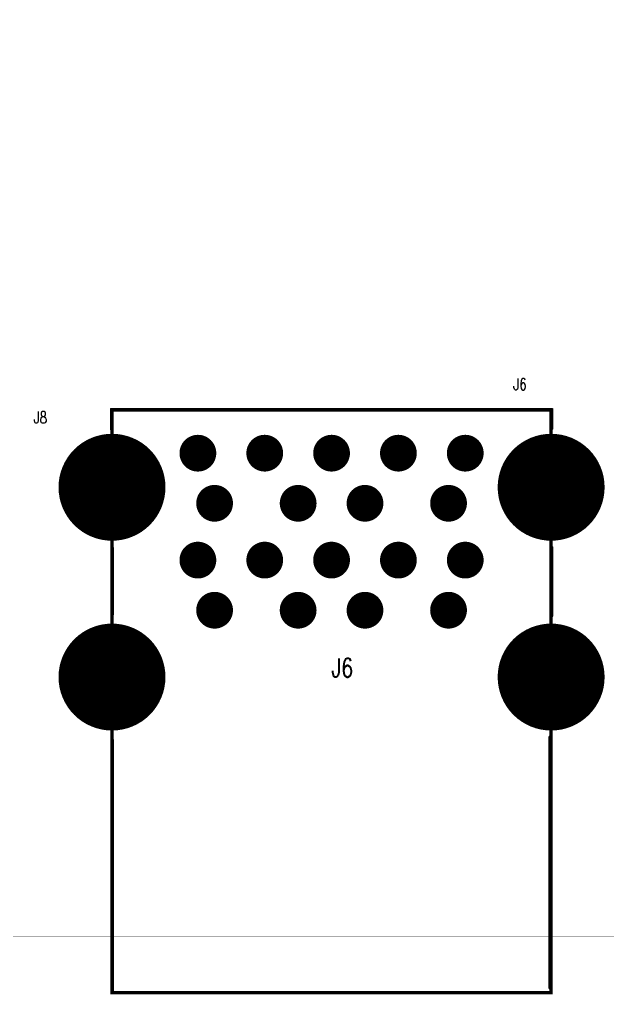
# Model space of a CAD drawing. Extents: x 0 to 100, y -2 to 79.
# Drawn here: x 33.3 to 50.89, y -1.75 to 27.43 of the extents above; entities that cross this region are included whole.
import ezdxf

# ---------------------------------------------------------------- set-up
doc = ezdxf.new("R2010")
doc.units = 0
doc.header["$MEASUREMENT"] = 0
doc.layers.get('0').update_dxf_attribs({"linetype": 'CONTINUOUS'})
for name, color, linetype in [('BOARD_OUTLINE_00', 183, 'CONTINUOUS'), ('DRIL_PLTE_THRU_01', 34, 'CONTINUOUS'), ('DRIL_PLTE_THRU_02', 1, 'CONTINUOUS'), ('DRIL_PLTE_THRU_03', 3, 'CONTINUOUS'), ('DRIL_PLTE_THRU_04', 146, 'CONTINUOUS'), ('DRIL_PLTE_THRU_05', 5, 'CONTINUOUS'), ('DRIL_PLTE_THRU_06', 176, 'CONTINUOUS'), ('DRIL_SYMBOL', 183, 'CONTINUOUS'), ('PADS_BOT', 5, 'CONTINUOUS'), ('PADS_INNER', 43, 'CONTINUOUS'), ('PADS_TOP', 43, 'CONTINUOUS'), ('PART_NAME_01', 130, 'CONTINUOUS'), ('PART_NAME_26', 2, 'CONTINUOUS'), ('PART_TOP_2DLINE_01', 23, 'CONTINUOUS')]:
    doc.layers.add(name, color=color, linetype=linetype)
doc.styles.add('W0$03', font='simplex', dxfattribs={"width": 0.75})
doc.styles.add('W0$0624986667', font='simplex', dxfattribs={"width": 0.75})

# ---------------------------------------------------------------- blocks, each defined once
blk = doc.blocks.new('BOARD_462')
at = {"layer": 'BOARD_OUTLINE_00', "const_width": 0.01}
blk.add_lwpolyline([(0, 0.5, 0.48073), (0.5, 0), (99.5, 0, 0.235929), (100, 0.5), (100, 78.5, 0.414214), (99.5, 79), (0.5, 79, 0.414214), (0, 78.5)], format="xyb", close=True, dxfattribs=at)
blk = doc.blocks.new('PART_TOP_79')
at = {"layer": 'PART_NAME_01', "style": 'W0$03', "width": 0.75}
blk.add_text('J8', height=0.35, dxfattribs=at).set_placement((10.135, 13.45))
blk = doc.blocks.new('SMOOTH_0$1')
at = {"const_width": 0.05}
blk.add_lwpolyline([(-0.025, 0, 1), (0.025, 0, 1)], format="xyb", close=True, dxfattribs=at)
blk = doc.blocks.new('PART_BODY_TOP_439')
at = {"layer": 'PART_TOP_2DLINE_01', "const_width": 0.1}
for points in [[(-6.582, 7.416), (-6.582, 7.995), (6.585, 7.995), (6.585, 7.439)], [(-6.56, 3.858), (-6.56, 1.878)], [(6.585, 3.88), (6.585, 1.834)], [(6.54, -1.792), (6.54, -9.309)], [(-6.56, -1.881), (-6.56, -9.42)]]:
    blk.add_lwpolyline(points, dxfattribs=at)
blk.add_lwpolyline([(-6.57, 8), (6.57, 8), (6.57, -9.45), (-6.57, -9.45)], close=True, dxfattribs=at)
at = {"layer": 'PART_TOP_2DLINE_01'}
for p in [(-6.582, 7.995), (-6.57, 8), (6.57, 8), (6.585, 7.995), (-6.582, 7.416), (6.585, 7.439), (-6.56, 3.858), (6.585, 3.88), (-6.56, 1.878), (6.585, 1.834), (6.54, -1.792), (-6.56, -1.881), (6.54, -9.309), (-6.57, -9.45), (-6.56, -9.42), (6.57, -9.45)]:
    blk.add_blockref('SMOOTH_0$1', p, dxfattribs=at)
blk = doc.blocks.new('DRIL_SYMBOL_0$7')
at = {"layer": 'DRIL_SYMBOL', "const_width": 0.0508}
for points in [[(-0.254, 0), (0.254, 0)], [(0, -0.254), (0, 0.254)]]:
    blk.add_lwpolyline(points, dxfattribs=at)
blk = doc.blocks.new('DRIL_HOLE_0$7')
at = {"const_width": 0.35}
blk.add_lwpolyline([(-0.175, 0, 1), (0.175, 0, 1)], format="xyb", close=True, dxfattribs=at)
blk.add_blockref('DRIL_SYMBOL_0$7', (0, 0))
blk = doc.blocks.new('PAD_51')
at = {"const_width": 0.2}
blk.add_lwpolyline([(0, -0.45, 1), (0, 0.45, 1)], format="xyb", close=True, dxfattribs=at)
blk = doc.blocks.new('STK_TOP_136')
at = {"layer": 'DRIL_PLTE_THRU_01'}
blk.add_blockref('DRIL_HOLE_0$7', (0, 0), dxfattribs=at)
at = {"layer": 'DRIL_PLTE_THRU_02'}
blk.add_blockref('DRIL_HOLE_0$7', (0, 0), dxfattribs=at)
at = {"layer": 'DRIL_PLTE_THRU_03'}
blk.add_blockref('DRIL_HOLE_0$7', (0, 0), dxfattribs=at)
at = {"layer": 'DRIL_PLTE_THRU_04'}
blk.add_blockref('DRIL_HOLE_0$7', (0, 0), dxfattribs=at)
at = {"layer": 'DRIL_PLTE_THRU_05'}
blk.add_blockref('DRIL_HOLE_0$7', (0, 0), dxfattribs=at)
at = {"layer": 'DRIL_PLTE_THRU_06'}
blk.add_blockref('DRIL_HOLE_0$7', (0, 0), dxfattribs=at)
at = {"layer": 'PADS_BOT'}
blk.add_blockref('PAD_51', (0, 0), dxfattribs=at)
at = {"layer": 'PADS_INNER'}
blk.add_blockref('PAD_51', (0, 0), dxfattribs=at)
at = {"layer": 'PADS_TOP'}
blk.add_blockref('PAD_51', (0, 0), dxfattribs=at)
blk = doc.blocks.new('DRIL_SYMBOL_2$3')
at = {"layer": 'DRIL_SYMBOL', "const_width": 0.0508}
for points in [[(-0.254, 0), (0.254, 0)], [(0, -0.254), (0, 0.254)]]:
    blk.add_lwpolyline(points, dxfattribs=at)
blk = doc.blocks.new('DRIL_HOLE_2$3')
at = {"const_width": 1.15}
blk.add_lwpolyline([(-0.575, 0, 1), (0.575, 0, 1)], format="xyb", close=True, dxfattribs=at)
blk.add_blockref('DRIL_SYMBOL_2$3', (0, 0))
blk = doc.blocks.new('PAD_52')
at = {"const_width": 0.45}
blk.add_lwpolyline([(0, -1.375, 1), (0, 1.375, 1)], format="xyb", close=True, dxfattribs=at)
blk = doc.blocks.new('STK_TOP_137')
at = {"layer": 'DRIL_PLTE_THRU_01'}
blk.add_blockref('DRIL_HOLE_2$3', (0, 0), dxfattribs=at)
at = {"layer": 'DRIL_PLTE_THRU_02'}
blk.add_blockref('DRIL_HOLE_2$3', (0, 0), dxfattribs=at)
at = {"layer": 'DRIL_PLTE_THRU_03'}
blk.add_blockref('DRIL_HOLE_2$3', (0, 0), dxfattribs=at)
at = {"layer": 'DRIL_PLTE_THRU_04'}
blk.add_blockref('DRIL_HOLE_2$3', (0, 0), dxfattribs=at)
at = {"layer": 'DRIL_PLTE_THRU_05'}
blk.add_blockref('DRIL_HOLE_2$3', (0, 0), dxfattribs=at)
at = {"layer": 'DRIL_PLTE_THRU_06'}
blk.add_blockref('DRIL_HOLE_2$3', (0, 0), dxfattribs=at)
at = {"layer": 'PADS_BOT'}
blk.add_blockref('PAD_52', (0, 0), dxfattribs=at)
at = {"layer": 'PADS_INNER'}
blk.add_blockref('PAD_52', (0, 0), dxfattribs=at)
at = {"layer": 'PADS_TOP'}
blk.add_blockref('PAD_52', (0, 0), dxfattribs=at)
blk = doc.blocks.new('PAD_53')
at = {"const_width": 0.25}
blk.add_lwpolyline([(0, -1.275, 1), (0, 1.275, 1)], format="xyb", close=True, dxfattribs=at)
blk = doc.blocks.new('STK_TOP_208')
at = {"layer": 'DRIL_PLTE_THRU_01'}
blk.add_blockref('DRIL_HOLE_2$3', (0, 0), dxfattribs=at)
at = {"layer": 'DRIL_PLTE_THRU_02'}
blk.add_blockref('DRIL_HOLE_2$3', (0, 0), dxfattribs=at)
at = {"layer": 'DRIL_PLTE_THRU_03'}
blk.add_blockref('DRIL_HOLE_2$3', (0, 0), dxfattribs=at)
at = {"layer": 'DRIL_PLTE_THRU_04'}
blk.add_blockref('DRIL_HOLE_2$3', (0, 0), dxfattribs=at)
at = {"layer": 'DRIL_PLTE_THRU_05'}
blk.add_blockref('DRIL_HOLE_2$3', (0, 0), dxfattribs=at)
at = {"layer": 'DRIL_PLTE_THRU_06'}
blk.add_blockref('DRIL_HOLE_2$3', (0, 0), dxfattribs=at)
at = {"layer": 'PADS_BOT'}
blk.add_blockref('PAD_52', (0, 0), dxfattribs=at)
at = {"layer": 'PADS_INNER'}
blk.add_blockref('PAD_53', (0, 0), dxfattribs=at)
at = {"layer": 'PADS_TOP'}
blk.add_blockref('PAD_53', (0, 0), dxfattribs=at)
blk = doc.blocks.new('SYM_TOP_46')
for name, p in [('PART_BODY_TOP_439', (0, 0)), ('STK_TOP_208', (-6.57, 5.68)), ('STK_TOP_136', (-4, 6.7)), ('STK_TOP_136', (-2, 6.7)), ('STK_TOP_136', (0, 6.7)), ('STK_TOP_136', (2, 6.7)), ('STK_TOP_136', (4, 6.7)), ('STK_TOP_208', (6.57, 5.68)), ('STK_TOP_136', (-3.5, 5.2)), ('STK_TOP_136', (-1, 5.2)), ('STK_TOP_136', (1, 5.2)), ('STK_TOP_136', (3.5, 5.2)), ('STK_TOP_136', (-4, 3.5)), ('STK_TOP_136', (-2, 3.5)), ('STK_TOP_136', (0, 3.5)), ('STK_TOP_136', (2, 3.5)), ('STK_TOP_136', (4, 3.5)), ('STK_TOP_136', (-3.5, 2)), ('STK_TOP_136', (-1, 2)), ('STK_TOP_136', (1, 2)), ('STK_TOP_136', (3.5, 2)), ('STK_TOP_137', (-6.57, 0)), ('STK_TOP_137', (6.57, 0))]:
    blk.add_blockref(name, p)
blk = doc.blocks.new('PART_TOP_137')
blk.add_blockref('SYM_TOP_46', (0, 0))
at = {"layer": 'PART_NAME_01', "style": 'W0$03', "width": 0.75}
blk.add_text('J6', height=0.35, dxfattribs=at).set_placement((5.435, 8.585))
at = {"layer": 'PART_NAME_26', "style": 'W0$0624986667', "width": 0.75}
blk.add_text('J6', height=0.56, dxfattribs=at).set_placement((0, 0))

msp = doc.modelspace()

# ---------------------------------------------------------------- block references
for name, p in [('BOARD_462', (-0.01, 0)), ('PART_TOP_137', (42.635, 7.755)), ('PART_TOP_79', (23.585, 1.9))]:
    msp.add_blockref(name, p)

doc.saveas('drawing.dxf')
